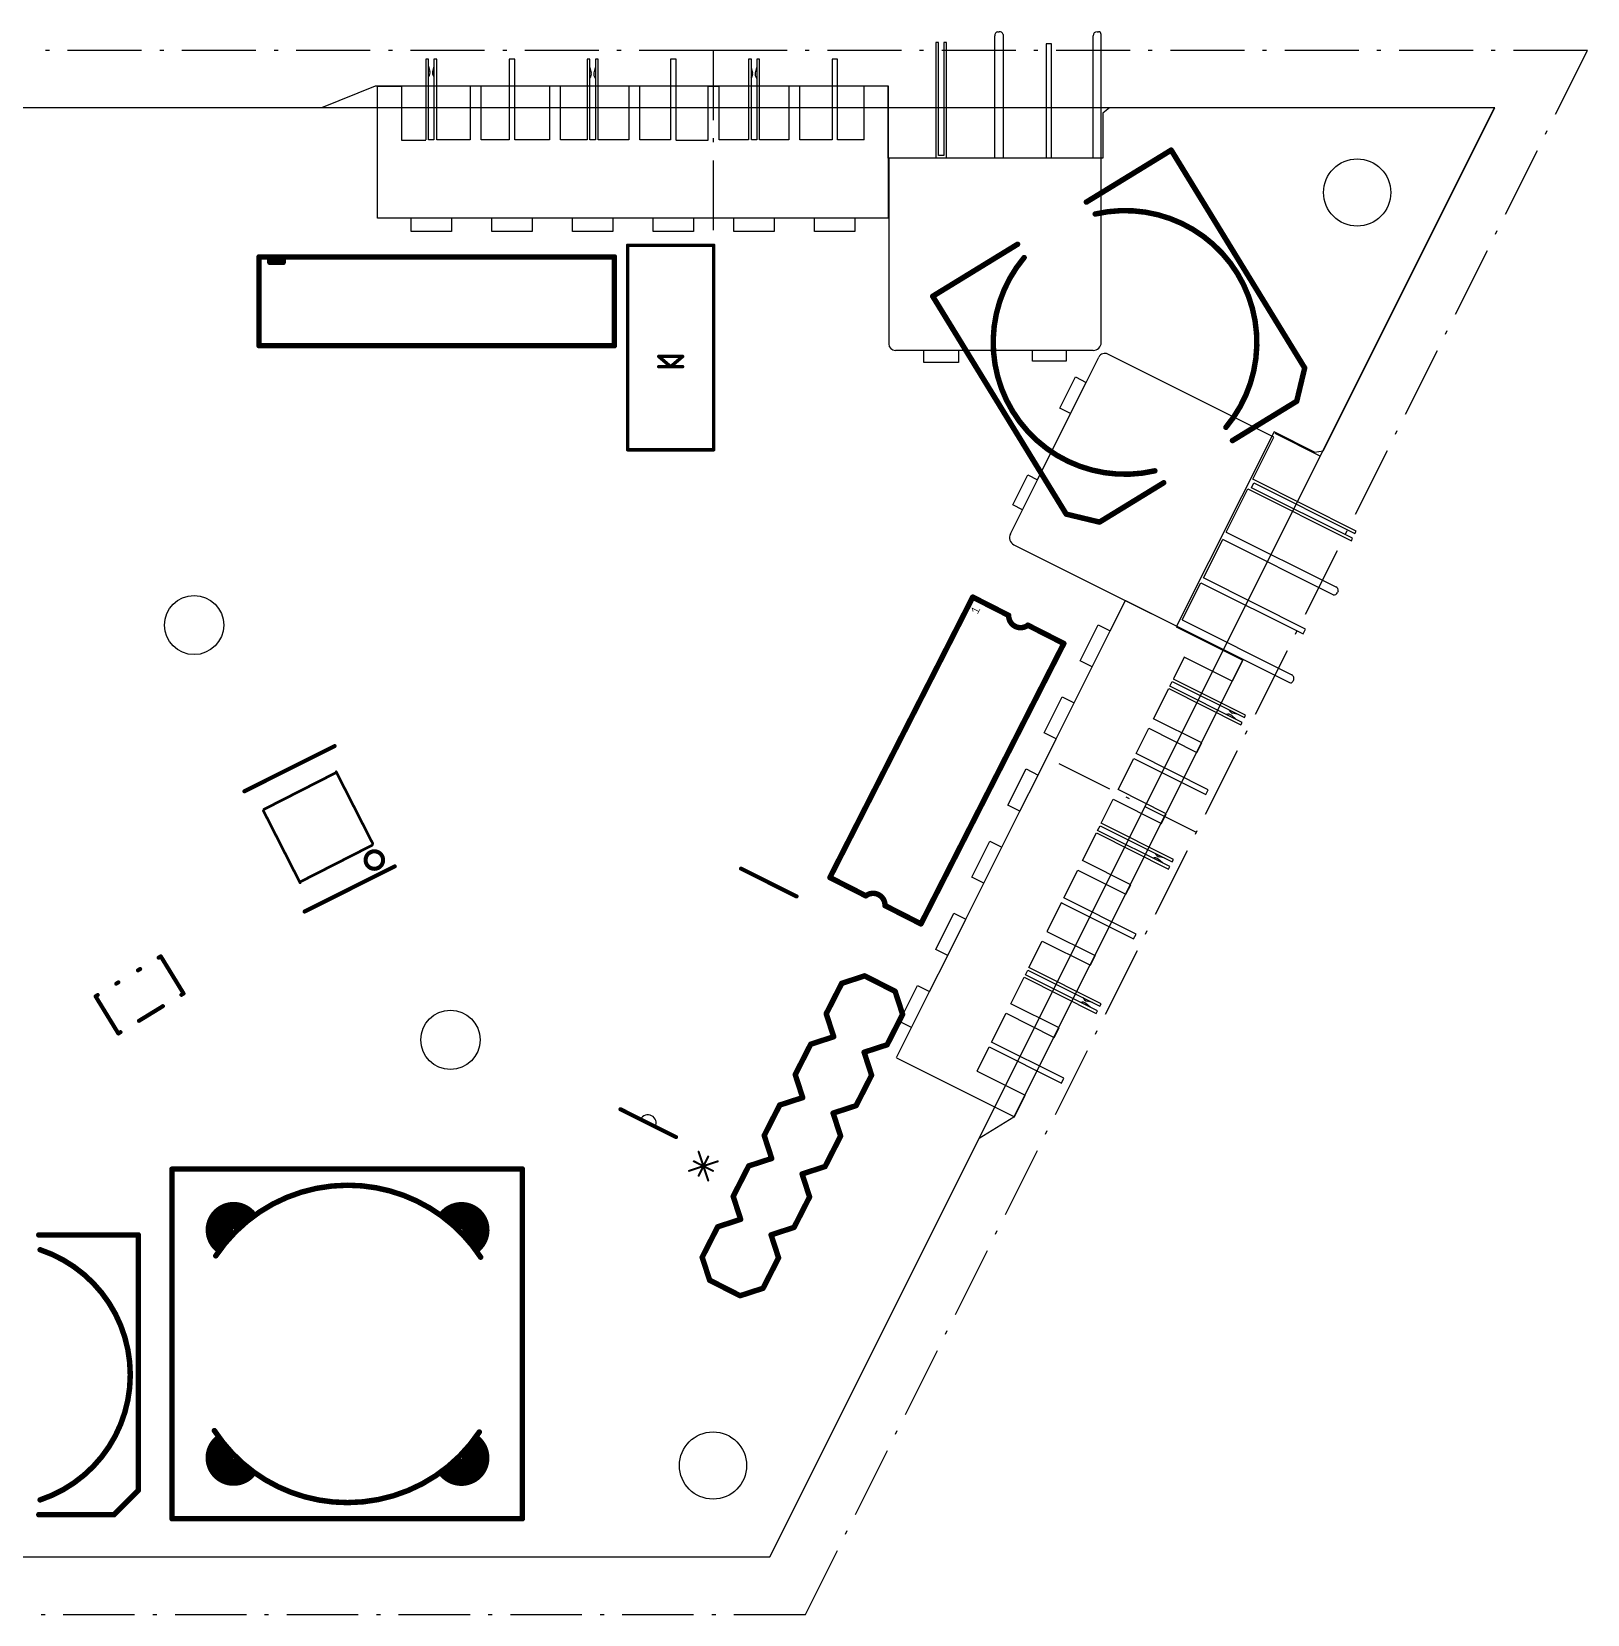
# Model space of a CAD drawing. Extents: x -3.4 to 90.6, y -2.1 to 56.7.
# Drawn here: x 32.8 to 90.6, y -2.1 to 56.7 of the extents above; entities that cross this region are included whole.
import ezdxf

# ---------------------------------------------------------------- set-up
doc = ezdxf.new("R2010")
doc.units = 0
for name, color, linetype in [('20', 7, 'CONTINUOUS'), ('21', 253, 'CONTINUOUS'), ('22', 253, 'CONTINUOUS'), ('46', 140, 'CONTINUOUS')]:
    doc.layers.add(name, color=color, linetype=linetype)

msp = doc.modelspace()

# ---------------------------------------------------------------- linework, layer by layer
at = {"layer": '20'}
for p, q in [((45.575, 54.7), (43.575, 53.9)), ((64.65, 54.7), (45.575, 54.7)), ((64.65, 52.025), (64.65, 54.7)), ((43.575, 53.9), (26.95, 53.9)), ((72.875, 53.9), (72.625, 53.7)), ((72.625, 53.7), (72.625, 52.025)), ((87.2, 53.9), (72.875, 53.9)), ((80.825, 41.15), (87.2, 53.9)), ((72.625, 52.025), (64.65, 52.025)), ((79, 41.85), (75.35, 34.6)), ((80.5, 41.1), (79, 41.85)), ((80.7125, 40.95), (79.0375, 41.7875)), ((80.5, 41.1), (80.825, 41.15)), ((75.35, 34.6), (77.8307, 33.3615)), ((69.325, 16.375), (77.8307, 33.3615)), ((69.325, 16.375), (68.025, 15.575)), ((60.25, 0.025), (68.025, 15.575)), ((0.025, 0.025), (60.25, 0.025))]:
    msp.add_line(p, q, dxfattribs=at)
for centre, radius in [((82.0865, 50.7516), 1.25), ((38.8396, 34.6683), 1.1), ((48.3707, 19.2469), 1.1), ((58.1346, 3.4188), 1.25)]:
    msp.add_circle(centre, radius, dxfattribs=at)
at = {"layer": '21'}
for points, const_width in [([(72.0153, 50.3937), (75.1701, 52.3269)], 0.2032), ([(75.1701, 52.3269), (80.1338, 44.2269)], 0.2032), ([(54.9592, 41.1836), (54.9592, 48.7886)], 0.127), ([(54.9592, 48.7886), (55.1652, 48.7886)], 0.127), ([(55.1652, 48.7886), (55.2227, 48.7886)], 0.127), ([(55.1652, 48.7886), (58.1592, 48.7886)], 0.127), ([(58.1592, 48.7886), (58.1592, 41.1836)], 0.127), ([(66.3026, 46.893), (69.4574, 48.8262)], 0.2032), ([(41.253, 45.0556), (41.253, 48.3556)], 0.2032), ([(54.468, 48.3556), (41.253, 48.3556)], 0.2032), ([(41.653, 48.1556), (41.653, 48.3056)], 0.2032), ([(41.653, 48.1556), (42.153, 48.1556)], 0.2032), ([(42.153, 48.1556), (42.153, 48.3056)], 0.2032), ([(54.468, 48.3556), (54.468, 45.0556)], 0.2032), ([(71.2663, 38.7929), (66.3026, 46.893)], 0.2032), ([(54.468, 45.0556), (41.253, 45.0556)], 0.2032), ([(57.0037, 44.6551), (56.1147, 44.6551)], 0.127), ([(56.1147, 44.6551), (56.5592, 44.2741)], 0.127), ([(57.0037, 44.2741), (56.1147, 44.2741)], 0.127), ([(56.5592, 44.2741), (57.0037, 44.6551)], 0.127), ([(80.1338, 44.2269), (79.8367, 42.9892)], 0.2032), ([(79.8367, 42.9892), (77.4493, 41.5262)], 0.2032), ([(57.7052, 41.1836), (54.9592, 41.1836)], 0.127), ([(57.9532, 41.1836), (57.7052, 41.1836)], 0.127), ([(58.1592, 41.1836), (57.7052, 41.1836)], 0.127), ([(74.8913, 39.9587), (72.504, 38.4958)], 0.2032), ([(72.504, 38.4958), (71.2663, 38.7929)], 0.2032), ([(67.7912, 35.7073), (62.4795, 25.2825)], 0.2032), ([(69.1277, 35.0263), (67.7912, 35.7073)], 0.2032), ([(67.8066, 35.1743), (67.7658, 35.2997)], 0.0254), ([(67.7658, 35.2997), (68.015, 35.1727)], 0.0254), ([(67.9727, 35.0897), (68.0573, 35.2558)], 0.0254), ([(71.177, 33.9821), (69.8405, 34.6631)], 0.2032), ([(65.8654, 23.5574), (71.177, 33.9821)], 0.2032), ([(40.7094, 28.4883), (44.0624, 30.1674)], 0.1524), ([(41.4399, 27.8173), (44.1129, 29.1793)], 0.1), ([(45.4827, 26.5399), (44.1207, 29.2129)], 0.1), ([(41.4173, 27.7601), (42.7793, 25.0871)], 0.1), ([(45.4601, 26.4827), (42.7871, 25.1207)], 0.1), ([(46.3012, 25.6966), (42.9481, 24.0175)], 0.1524), ([(61.2403, 24.5786), (59.1735, 25.6135)], 0.1524), ([(62.4795, 25.2825), (63.816, 24.6015)], 0.2032), ([(64.5288, 24.2384), (65.8654, 23.5574)], 0.2032), ([(37.5203, 22.3012), (37.6004, 22.3503)], 0.1524), ([(37.6004, 22.3503), (38.4469, 20.969)], 0.1524), ([(36.7529, 21.8309), (36.8331, 21.8801)], 0.1524), ([(35.9429, 21.3346), (36.0231, 21.3837)], 0.1524), ([(62.3436, 20.2162), (62.9202, 21.3478)], 0.2032), ([(62.9202, 21.3478), (63.7743, 21.6253)], 0.2032), ([(63.7743, 21.6253), (64.9059, 21.0487)], 0.2032), ([(35.1755, 20.8643), (35.2557, 20.9134)], 0.1524), ([(36.022, 19.483), (35.1755, 20.8643)], 0.1524), ([(38.4469, 20.969), (38.3667, 20.9199)], 0.1524), ([(64.9059, 21.0487), (65.1834, 20.1947)], 0.2032), ([(37.6795, 20.4988), (36.7894, 19.9533)], 0.1524), ([(62.6211, 19.3622), (62.3436, 20.2162)], 0.2032), ([(65.1834, 20.1947), (64.6068, 19.0631)], 0.2032), ([(36.1021, 19.5322), (36.022, 19.483)], 0.1524), ([(61.7671, 19.0846), (62.6211, 19.3622)], 0.2032), ([(61.1905, 17.9531), (61.7671, 19.0846)], 0.2032), ([(64.6068, 19.0631), (63.7527, 18.7856)], 0.2032), ([(63.7527, 18.7856), (64.0302, 17.9315)], 0.2032), ([(61.1905, 17.9531), (61.468, 17.099)], 0.2032), ([(64.0302, 17.9315), (63.4537, 16.7999)], 0.2032), ([(60.6139, 16.8215), (61.468, 17.099)], 0.2032), ([(54.6925, 16.6652), (55.442, 16.2899)], 0.1524), ([(60.0374, 15.6899), (60.6139, 16.8215)], 0.2032), ([(62.5996, 16.5224), (63.4537, 16.7999)], 0.2032), ([(62.5996, 16.5224), (62.8771, 15.6684)], 0.2032), ([(55.442, 16.2899), (55.9871, 16.0169)], 0.1524), ([(55.9871, 16.0169), (56.7593, 15.6303)], 0.1524), ([(60.3149, 14.8358), (60.0374, 15.6899)], 0.2032), ([(62.8771, 15.6684), (62.3005, 14.5368)], 0.2032), ([(58.3111, 14.7299), (57.2422, 14.3743)], 0.0762), ([(58.1327, 14.3738), (57.4205, 14.7304)], 0.0762), ([(57.955, 14.9082), (57.5983, 14.196)], 0.0762), ([(57.9544, 14.0176), (57.5988, 15.0865)], 0.0762), ([(59.4608, 14.5583), (60.3149, 14.8358)], 0.2032), ([(58.8842, 13.4268), (59.4608, 14.5583)], 0.2032), ([(62.3005, 14.5368), (61.4465, 14.2593)], 0.2032), ([(61.4465, 14.2593), (61.724, 13.4052)], 0.2032), ([(59.1617, 12.5727), (58.8842, 13.4268)], 0.2032), ([(61.724, 13.4052), (61.1474, 12.2736)], 0.2032), ([(57.7311, 11.1636), (58.3077, 12.2952)], 0.2032), ([(58.3077, 12.2952), (59.1617, 12.5727)], 0.2032), ([(61.1474, 12.2736), (60.2933, 11.9961)], 0.2032), ([(33.064, 11.9926), (36.764, 11.9926)], 0.2032), ([(36.764, 11.9926), (36.764, 2.4926)], 0.2032), ([(60.2933, 11.9961), (60.5708, 11.142)], 0.2032), ([(57.7311, 11.1636), (58.0086, 10.3095)], 0.2032), ([(60.5708, 11.142), (59.9943, 10.0105)], 0.2032), ([(58.0086, 10.3095), (59.1402, 9.733)], 0.2032), ([(59.1402, 9.733), (59.9943, 10.0105)], 0.2032), ([(36.764, 2.4926), (35.864, 1.5926)], 0.2032), ([(35.864, 1.5926), (33.064, 1.5926)], 0.2032)]:
    msp.add_lwpolyline(points, dxfattribs=dict(at, const_width=const_width))
for points, const_width in [([(75.2134, 52.3535, 1), (75.1267, 52.3004)], 0.1016), ([(75.1966, 52.2836, 1), (75.1435, 52.3703)], 0.1016), ([(71.9887, 50.437, 1), (72.0418, 50.3504)], 0.1016), ([(77.2045, 42.0213, 0.7208), (72.3453, 49.9509)], 0.2032), ([(72.3338, 50.0004, 1), (72.3568, 49.9014)], 0.1016), ([(54.9909, 48.7886, 1), (54.9274, 48.7886)], 0.0635), ([(54.9592, 48.8204, 1), (54.9592, 48.7569)], 0.0635), ([(55.1652, 48.8204, 1), (55.1652, 48.7569)], 0.0635), ([(55.1652, 48.8204, 1), (55.1652, 48.7569)], 0.0635), ([(55.1652, 48.7569, 1), (55.1652, 48.8204)], 0.0635), ([(55.2227, 48.7569, 1), (55.2227, 48.8204)], 0.0635), ([(58.1909, 48.7886, 1), (58.1274, 48.7886)], 0.0635), ([(58.1592, 48.7569, 1), (58.1592, 48.8204)], 0.0635), ([(69.4839, 48.7829, 1), (69.4308, 48.8695)], 0.1016), ([(41.3038, 48.3556, 1), (41.2022, 48.3556)], 0.1016), ([(41.253, 48.4064, 1), (41.253, 48.3048)], 0.1016), ([(41.7038, 48.3056, 1), (41.6022, 48.3056)], 0.1016), ([(41.653, 48.2064, 1), (41.653, 48.1048)], 0.1016), ([(42.2038, 48.3056, 1), (42.1022, 48.3056)], 0.1016), ([(42.153, 48.1048, 1), (42.153, 48.2064)], 0.1016), ([(54.5188, 48.3556, 1), (54.4172, 48.3556)], 0.1016), ([(54.468, 48.3048, 1), (54.468, 48.4064)], 0.1016), ([(69.7021, 48.3311, 0.7208), (74.5613, 40.4016)], 0.2032), ([(69.741, 48.2984, 1), (69.6632, 48.3638)], 0.1016), ([(41.6022, 48.1556, 1), (41.7038, 48.1556)], 0.1016), ([(42.1022, 48.1556, 1), (42.2038, 48.1556)], 0.1016), ([(66.3459, 46.9195, 1), (66.2593, 46.8664)], 0.1016), ([(66.2761, 46.9363, 1), (66.3291, 46.8496)], 0.1016), ([(41.253, 45.1064, 1), (41.253, 45.0048)], 0.1016), ([(41.2022, 45.0556, 1), (41.3038, 45.0556)], 0.1016), ([(54.4172, 45.0556, 1), (54.5188, 45.0556)], 0.1016), ([(54.468, 45.0048, 1), (54.468, 45.1064)], 0.1016), ([(56.1147, 44.6869, 1), (56.1147, 44.6234)], 0.0635), ([(56.1353, 44.6792, 1), (56.094, 44.631)], 0.0635), ([(56.1147, 44.3059, 1), (56.1147, 44.2424)], 0.0635), ([(56.5385, 44.2982, 1), (56.5798, 44.25)], 0.0635), ([(56.5385, 44.25, 1), (56.5798, 44.2982)], 0.0635), ([(57.0243, 44.631, 1), (56.983, 44.6792)], 0.0635), ([(57.0037, 44.6234, 1), (57.0037, 44.6869)], 0.0635), ([(57.0037, 44.2424, 1), (57.0037, 44.3059)], 0.0635), ([(80.1832, 44.215, 1), (80.0844, 44.2387)], 0.1016), ([(80.0905, 44.2003, 1), (80.1771, 44.2534)], 0.1016), ([(79.7873, 43.0011, 1), (79.8861, 42.9774)], 0.1016), ([(79.8632, 42.9459, 1), (79.8101, 43.0326)], 0.1016), ([(77.1656, 42.054, 1), (77.2434, 41.9886)], 0.1016), ([(54.9274, 41.1836, 1), (54.9909, 41.1836)], 0.0635), ([(54.9592, 41.2154, 1), (54.9592, 41.1518)], 0.0635), ([(57.7052, 41.2154, 1), (57.7052, 41.1518)], 0.0635), ([(57.7052, 41.2154, 1), (57.7052, 41.1518)], 0.0635), ([(57.7052, 41.1518, 1), (57.7052, 41.2154)], 0.0635), ([(57.9532, 41.1518, 1), (57.9532, 41.2154)], 0.0635), ([(58.1274, 41.1836, 1), (58.1909, 41.1836)], 0.0635), ([(58.1592, 41.1518, 1), (58.1592, 41.2154)], 0.0635), ([(77.4227, 41.5696, 1), (77.4758, 41.4829)], 0.1016), ([(74.5728, 40.3521, 1), (74.5499, 40.4511)], 0.1016), ([(74.9179, 39.9154, 1), (74.8648, 40.0021)], 0.1016), ([(71.2782, 38.8423, 1), (71.2545, 38.7435)], 0.1016), ([(71.223, 38.7663, 1), (71.3096, 38.8194)], 0.1016), ([(72.4774, 38.5391, 1), (72.5305, 38.4524)], 0.1016), ([(72.4921, 38.4464, 1), (72.5158, 38.5451)], 0.1016), ([(67.8143, 35.7526, 1), (67.7682, 35.662)], 0.1016), ([(67.8365, 35.6842, 1), (67.746, 35.7304)], 0.1016), ([(67.7719, 35.3016, 1), (67.7598, 35.2977)], 0.0127), ([(67.7687, 35.3053, 1), (67.763, 35.294)], 0.0127), ([(67.8005, 35.1723, 1), (67.8126, 35.1762)], 0.0127), ([(67.967, 35.0925, 1), (67.9783, 35.0868)], 0.0127), ([(68.0121, 35.167, 1), (68.0179, 35.1784)], 0.0127), ([(68.063, 35.2529, 1), (68.0517, 35.2586)], 0.0127), ([(69.1277, 35.0263, 0.6321), (69.8405, 34.6631)], 0.2032), ([(69.1785, 35.0249, 1), (69.077, 35.0277)], 0.1016), ([(69.1047, 34.9811, 1), (69.1508, 35.0716)], 0.1016), ([(69.8636, 34.7084, 1), (69.8175, 34.6179)], 0.1016), ([(69.8715, 34.6229, 1), (69.8095, 34.7034)], 0.1016), ([(71.2223, 33.9591, 1), (71.1318, 34.0052)], 0.1016), ([(71.154, 33.9369, 1), (71.2001, 34.0274)], 0.1016), ([(44.0795, 30.1333, 1), (44.0454, 30.2014)], 0.0762), ([(44.143, 29.2243, 1), (44.0984, 29.2016)], 0.05), ([(44.1243, 29.157, 1), (44.1016, 29.2016)], 0.05), ([(40.6923, 28.5223, 1), (40.7264, 28.4542)], 0.0762), ([(41.4396, 27.7715, 1), (41.395, 27.7488)], 0.05), ([(41.4285, 27.8396, 1), (41.4512, 27.795)], 0.05), ([(45.4715, 26.4604, 1), (45.4488, 26.505)], 0.05), ([(45.4604, 26.5285, 1), (45.505, 26.5512)], 0.05), ([(45.5408, 25.6059, 1), (45.5408, 26.2559, 1), (45.5408, 25.6059)], 0.1524), ([(46.3183, 25.6625, 1), (46.2842, 25.7306)], 0.0762), ([(59.1906, 25.6476, 1), (59.1565, 25.5795)], 0.0762), ([(62.5026, 25.3278, 1), (62.4565, 25.2373)], 0.1016), ([(62.4343, 25.3056, 1), (62.5248, 25.2595)], 0.1016), ([(42.757, 25.0757, 1), (42.8016, 25.0984)], 0.05), ([(42.7757, 25.143, 1), (42.7984, 25.0984)], 0.05), ([(64.5288, 24.2384, 0.6321), (63.816, 24.6015)], 0.2032), ([(61.2232, 24.5445, 1), (61.2573, 24.6127)], 0.0762), ([(63.7851, 24.6418, 1), (63.847, 24.5613)], 0.1016), ([(63.793, 24.5563, 1), (63.8391, 24.6468)], 0.1016), ([(64.5519, 24.2836, 1), (64.5058, 24.1931)], 0.1016), ([(64.4781, 24.2398, 1), (64.5796, 24.2369)], 0.1016), ([(42.9311, 24.0516, 1), (42.9652, 23.9834)], 0.0762), ([(65.8201, 23.5804, 1), (65.9106, 23.5343)], 0.1016), ([(65.8423, 23.5121, 1), (65.8884, 23.6026)], 0.1016), ([(37.5004, 22.3337, 1), (37.5402, 22.2687)], 0.0762), ([(37.6329, 22.3702, 1), (37.568, 22.3304)], 0.0762), ([(37.6203, 22.3178, 1), (37.5805, 22.3828)], 0.0762), ([(36.733, 21.8634, 1), (36.7728, 21.7984)], 0.0762), ([(36.853, 21.8476, 1), (36.8132, 21.9125)], 0.0762), ([(35.923, 21.367, 1), (35.9628, 21.3021)], 0.0762), ([(36.043, 21.3512, 1), (36.0031, 21.4162)], 0.0762), ([(62.9045, 21.3961, 1), (62.9359, 21.2995)], 0.1016), ([(62.9655, 21.3247, 1), (62.8749, 21.3709)], 0.1016), ([(63.7973, 21.6706, 1), (63.7512, 21.58)], 0.1016), ([(63.79, 21.577, 1), (63.7586, 21.6736)], 0.1016), ([(35.208, 20.8842, 1), (35.143, 20.8444)], 0.0762), ([(35.1556, 20.8968, 1), (35.1954, 20.8318)], 0.0762), ([(35.2756, 20.8809, 1), (35.2358, 20.9459)], 0.0762), ([(38.3468, 20.9524, 1), (38.3866, 20.8874)], 0.0762), ([(38.4144, 20.9491, 1), (38.4794, 20.9889)], 0.0762), ([(38.4668, 20.9365, 1), (38.427, 21.0015)], 0.0762), ([(64.9542, 21.0644, 1), (64.8575, 21.033)], 0.1016), ([(64.8828, 21.0035, 1), (64.9289, 21.094)], 0.1016), ([(36.7694, 19.9858, 1), (36.8093, 19.9208)], 0.0762), ([(37.6994, 20.4663, 1), (37.6596, 20.5313)], 0.0762), ([(62.392, 20.2319, 1), (62.2953, 20.2005)], 0.1016), ([(62.2984, 20.2393, 1), (62.3889, 20.1932)], 0.1016), ([(65.1351, 20.179, 1), (65.2317, 20.2104)], 0.1016), ([(65.2286, 20.1716, 1), (65.1381, 20.2177)], 0.1016), ([(36.0021, 19.5155, 1), (36.0419, 19.4505)], 0.0762), ([(35.9895, 19.4631, 1), (36.0545, 19.5029)], 0.0762), ([(36.122, 19.4997, 1), (36.0822, 19.5646)], 0.0762), ([(62.5728, 19.3465, 1), (62.6695, 19.3779)], 0.1016), ([(62.6368, 19.3138, 1), (62.6054, 19.4105)], 0.1016), ([(61.7514, 19.133, 1), (61.7828, 19.0363)], 0.1016), ([(61.8123, 19.0616, 1), (61.7218, 19.1077)], 0.1016), ([(63.801, 18.8013, 1), (63.7044, 18.7699)], 0.1016), ([(63.737, 18.8339, 1), (63.7684, 18.7373)], 0.1016), ([(64.5615, 19.0862, 1), (64.6521, 19.04)], 0.1016), ([(64.6225, 19.0148, 1), (64.5911, 19.1114)], 0.1016), ([(61.2388, 17.9688, 1), (61.1422, 17.9374)], 0.1016), ([(61.1452, 17.9761, 1), (61.2358, 17.93)], 0.1016), ([(63.9819, 17.9158, 1), (64.0785, 17.9472)], 0.1016), ([(64.0755, 17.9084, 1), (63.985, 17.9546)], 0.1016), ([(61.4197, 17.0833, 1), (61.5163, 17.1147)], 0.1016), ([(61.4837, 17.0507, 1), (61.4523, 17.1473)], 0.1016), ([(54.7096, 16.6993, 1), (54.6755, 16.6311)], 0.0762), ([(60.5982, 16.8698, 1), (60.6296, 16.7732)], 0.1016), ([(60.6592, 16.7984, 1), (60.5687, 16.8446)], 0.1016), ([(62.6479, 16.5381, 1), (62.5513, 16.5067)], 0.1016), ([(62.5839, 16.5707, 1), (62.6153, 16.4741)], 0.1016), ([(63.4084, 16.823, 1), (63.4989, 16.7769)], 0.1016), ([(63.4694, 16.7516, 1), (63.438, 16.8482)], 0.1016), ([(55.4591, 16.324, 1), (55.4249, 16.2558)], 0.0762), ([(55.4249, 16.2558, 1), (55.4591, 16.324)], 0.0762), ([(56.0041, 16.051, 1), (55.97, 15.9829)], 0.0762), ([(55.97, 15.9829, 1), (56.0041, 16.051)], 0.0762), ([(56.7422, 15.5962, 1), (56.7763, 15.6643)], 0.0762), ([(59.9921, 15.713, 1), (60.0826, 15.6668)], 0.1016), ([(60.0857, 15.7056, 1), (59.9891, 15.6742)], 0.1016), ([(62.8288, 15.6527, 1), (62.9254, 15.6841)], 0.1016), ([(62.9224, 15.6453, 1), (62.8318, 15.6914)], 0.1016), ([(57.429, 14.7475, 1), (57.412, 14.7134)], 0.0381), ([(57.6169, 15.0926, 1), (57.5808, 15.0805)], 0.0381), ([(57.972, 14.8997, 1), (57.9379, 14.9167)], 0.0381), ([(58.3171, 14.7118, 1), (58.3051, 14.748)], 0.0381), ([(60.2666, 14.8201, 1), (60.3632, 14.8515)], 0.1016), ([(60.3306, 14.7875, 1), (60.2992, 14.8842)], 0.1016), ([(57.2362, 14.3924, 1), (57.2482, 14.3562)], 0.0381), ([(57.5813, 14.2045, 1), (57.6153, 14.1874)], 0.0381), ([(58.1242, 14.3567, 1), (58.1413, 14.3908)], 0.0381), ([(59.4451, 14.6066, 1), (59.4765, 14.51)], 0.1016), ([(59.5061, 14.5353, 1), (59.4155, 14.5814)], 0.1016), ([(61.4948, 14.275, 1), (61.3981, 14.2436)], 0.1016), ([(61.4308, 14.3076, 1), (61.4622, 14.211)], 0.1016), ([(62.2553, 14.5598, 1), (62.3458, 14.5137)], 0.1016), ([(62.3162, 14.4885, 1), (62.2848, 14.5851)], 0.1016), ([(57.9363, 14.0116, 1), (57.9725, 14.0237)], 0.0381), ([(58.9325, 13.4425, 1), (58.8359, 13.4111)], 0.1016), ([(58.839, 13.4498, 1), (58.9295, 13.4037)], 0.1016), ([(61.6756, 13.3895, 1), (61.7723, 13.4209)], 0.1016), ([(61.7692, 13.3821, 1), (61.6787, 13.4283)], 0.1016), ([(58.292, 12.3435, 1), (58.3234, 12.2469)], 0.1016), ([(58.3529, 12.2721, 1), (58.2624, 12.3182)], 0.1016), ([(59.1134, 12.557, 1), (59.2101, 12.5884)], 0.1016), ([(59.1774, 12.5244, 1), (59.146, 12.621)], 0.1016), ([(61.1631, 12.2253, 1), (61.1317, 12.3219)], 0.1016), ([(33.064, 12.0434, 1), (33.064, 11.9418)], 0.1016), ([(36.8148, 11.9926, 1), (36.7132, 11.9926)], 0.1016), ([(36.764, 11.9418, 1), (36.764, 12.0434)], 0.1016), ([(60.3416, 12.0118, 1), (60.245, 11.9804)], 0.1016), ([(60.2776, 12.0444, 1), (60.309, 11.9478)], 0.1016), ([(61.1021, 12.2967, 1), (61.1927, 12.2506)], 0.1016), ([(33.114, 2.1425, 0.7208), (33.114, 11.4426)], 0.2032), ([(33.1301, 11.4907, 1), (33.098, 11.3944)], 0.1016), ([(57.7794, 11.1793, 1), (57.6828, 11.1479)], 0.1016), ([(57.6858, 11.1867, 1), (57.7764, 11.1405)], 0.1016), ([(60.5225, 11.1263, 1), (60.6191, 11.1577)], 0.1016), ([(60.6161, 11.119, 1), (60.5256, 11.1651)], 0.1016), ([(58.0317, 10.3548, 1), (57.9855, 10.2643)], 0.1016), ([(57.9603, 10.2938, 1), (58.0569, 10.3252)], 0.1016), ([(59.949, 10.0335, 1), (60.0395, 9.9874)], 0.1016), ([(60.01, 9.9621, 1), (59.9786, 10.0588)], 0.1016), ([(59.1245, 9.7813, 1), (59.1559, 9.6846)], 0.1016), ([(59.1171, 9.6877, 1), (59.1632, 9.7782)], 0.1016), ([(36.7132, 2.4926, 1), (36.8148, 2.4926)], 0.1016), ([(36.8, 2.4566, 1), (36.7281, 2.5285)], 0.1016), ([(33.098, 2.1907, 1), (33.1301, 2.0944)], 0.1016), ([(33.064, 1.6434, 1), (33.064, 1.5418)], 0.1016), ([(35.8281, 1.6285, 1), (35.9, 1.5566)], 0.1016), ([(35.864, 1.5418, 1), (35.864, 1.6434)], 0.1016)]:
    msp.add_lwpolyline(points, format="xyb", dxfattribs=dict(at, const_width=const_width))
msp.add_arc((55.7145, 16.1534), 0.3048, 333.4001, 153.4001, dxfattribs=at)
at = {"layer": '22'}
for p, q in [((68.6175, 52.0282), (68.6175, 56.5782)), ((68.7175, 56.7282), (68.7675, 56.7282)), ((68.9175, 56.6282), (68.9175, 52.0282)), ((72.2675, 52.0282), (72.2675, 56.5782)), ((72.4175, 56.7282), (72.4675, 56.7282)), ((72.5675, 45.1782), (72.5675, 56.6282)), ((66.5175, 56.3282), (66.4175, 56.3282)), ((66.4175, 56.3282), (66.4175, 52.0282)), ((66.5175, 52.1282), (66.5175, 56.3282)), ((66.8175, 56.3282), (66.7175, 56.3282)), ((66.7175, 56.3282), (66.7175, 52.1282)), ((66.8175, 52.0282), (66.8175, 56.3282)), ((70.7175, 56.2782), (70.5175, 56.2782)), ((70.5175, 56.2782), (70.5175, 52.0282)), ((70.7175, 52.0282), (70.7175, 56.2782)), ((47.5589, 55.7075), (47.4589, 55.7075)), ((47.4589, 55.7075), (47.4589, 52.7075)), ((47.5552, 55.4513), (47.6052, 55.2513)), ((47.5589, 52.7075), (47.5589, 55.7075)), ((47.7552, 55.4513), (47.7052, 55.2513)), ((47.8589, 55.7075), (47.7589, 55.7075)), ((47.7589, 55.7075), (47.7589, 52.7075)), ((47.8589, 52.7075), (47.8589, 55.7075)), ((50.7589, 55.7075), (50.5589, 55.7075)), ((50.5589, 55.7075), (50.5589, 52.7075)), ((50.7589, 52.7075), (50.7589, 55.7075)), ((53.5589, 55.7075), (53.4589, 55.7075)), ((53.4589, 55.7075), (53.4589, 52.7075)), ((53.5552, 55.4013), (53.6052, 55.2013)), ((53.5589, 52.7075), (53.5589, 55.7075)), ((53.7552, 55.4013), (53.7052, 55.2013)), ((53.8589, 55.7075), (53.7589, 55.7075)), ((53.7589, 55.7075), (53.7589, 52.7075)), ((53.8589, 52.7075), (53.8589, 55.7075)), ((56.7589, 55.7075), (56.5589, 55.7075)), ((56.5589, 55.7075), (56.5589, 52.7075)), ((56.7589, 52.7075), (56.7589, 55.7075)), ((59.5589, 55.7075), (59.4589, 55.7075)), ((59.4589, 55.7075), (59.4589, 52.7075)), ((59.5552, 55.4013), (59.6052, 55.2013)), ((59.5589, 52.7075), (59.5589, 55.7075)), ((59.7552, 55.4013), (59.7052, 55.2013)), ((59.8589, 55.7075), (59.7589, 55.7075)), ((59.7589, 55.7075), (59.7589, 52.7075)), ((59.8589, 52.7075), (59.8589, 55.7075)), ((62.7589, 55.7075), (62.5589, 55.7075)), ((62.5589, 55.7075), (62.5589, 52.7075)), ((62.7589, 52.7075), (62.7589, 55.7075)), ((45.6552, 49.8013), (45.6552, 54.7013)), ((45.6552, 54.7013), (46.5552, 54.7013)), ((46.5552, 54.7013), (46.5552, 52.7013)), ((49.5089, 54.7075), (49.1089, 54.7075)), ((49.1089, 54.7075), (49.1089, 52.7075)), ((49.5089, 52.7075), (49.5089, 54.7075)), ((52.4589, 54.7075), (52.0589, 54.7075)), ((52.0589, 54.7075), (52.0589, 52.7075)), ((52.4589, 52.7075), (52.4589, 54.7075)), ((55.4089, 54.7075), (55.0089, 54.7075)), ((55.0089, 54.7075), (55.0089, 52.7075)), ((55.4089, 52.7075), (55.4089, 54.7075)), ((57.9552, 52.7013), (57.9552, 54.7013)), ((57.9552, 54.7013), (58.3552, 54.7013)), ((58.3589, 52.7075), (58.3589, 54.7075)), ((61.3589, 54.7075), (60.9589, 54.7075)), ((60.9589, 54.7075), (60.9589, 52.7075)), ((61.3589, 52.7075), (61.3589, 54.7075)), ((64.6589, 54.7075), (63.7589, 54.7075)), ((63.7589, 52.7075), (63.7589, 54.7075)), ((64.6589, 49.8075), (64.6589, 54.7075)), ((46.5552, 52.7013), (47.4552, 52.7013)), ((47.7589, 52.7075), (47.5589, 52.7075)), ((49.1089, 52.7075), (47.8589, 52.7075)), ((50.5589, 52.7075), (49.5089, 52.7075)), ((52.0589, 52.7075), (50.7589, 52.7075)), ((53.4589, 52.7075), (52.4589, 52.7075)), ((53.7589, 52.7075), (53.5589, 52.7075)), ((55.0089, 52.7075), (53.8589, 52.7075)), ((56.5589, 52.7075), (55.4089, 52.7075)), ((56.7552, 52.7013), (57.9552, 52.7013)), ((59.4589, 52.7075), (58.3589, 52.7075)), ((59.7589, 52.7075), (59.5589, 52.7075)), ((60.9589, 52.7075), (59.8589, 52.7075)), ((62.5589, 52.7075), (61.3589, 52.7075)), ((63.7589, 52.7075), (62.7589, 52.7075)), ((64.6675, 52.0282), (64.6675, 45.1282)), ((66.4175, 52.0282), (64.6675, 52.0282)), ((66.7175, 52.1282), (66.5175, 52.1282)), ((68.6175, 52.0282), (66.8175, 52.0282)), ((70.5175, 52.0282), (68.9175, 52.0282)), ((72.2675, 52.0282), (70.7175, 52.0282)), ((46.9052, 49.8013), (45.6552, 49.8013)), ((48.4052, 49.8013), (46.9052, 49.8013)), ((46.9052, 49.3013), (46.9052, 49.8013)), ((49.9052, 49.8013), (48.4052, 49.8013)), ((48.4052, 49.8013), (48.4052, 49.3013)), ((51.4052, 49.8013), (49.9052, 49.8013)), ((49.9052, 49.3013), (49.9052, 49.8013)), ((52.9052, 49.8013), (51.4052, 49.8013)), ((51.4052, 49.8013), (51.4052, 49.3013)), ((54.4052, 49.8013), (52.9052, 49.8013)), ((52.9052, 49.3013), (52.9052, 49.8013)), ((55.9052, 49.8013), (54.4052, 49.8013)), ((54.4052, 49.8013), (54.4052, 49.3013)), ((57.4052, 49.8013), (55.9052, 49.8013)), ((55.9052, 49.3013), (55.9052, 49.8013)), ((58.9052, 49.8013), (57.4052, 49.8013)), ((57.4052, 49.8013), (57.4052, 49.3013)), ((60.4052, 49.8013), (58.9052, 49.8013)), ((58.9052, 49.3013), (58.9052, 49.8013)), ((61.9052, 49.8013), (60.4052, 49.8013)), ((60.4052, 49.8013), (60.4052, 49.3013)), ((63.4052, 49.8013), (61.9052, 49.8013)), ((61.9052, 49.3013), (61.9052, 49.8013)), ((64.6552, 49.8013), (63.4052, 49.8013)), ((63.4052, 49.8013), (63.4052, 49.3013)), ((48.4052, 49.3013), (46.9052, 49.3013)), ((51.4052, 49.3013), (49.9052, 49.3013)), ((54.4052, 49.3013), (52.9052, 49.3013)), ((57.4052, 49.3013), (55.9052, 49.3013)), ((60.4052, 49.3013), (58.9052, 49.3013)), ((63.4052, 49.3013), (61.9052, 49.3013)), ((65.9675, 44.8782), (64.9175, 44.8782)), ((67.2675, 44.8782), (65.9675, 44.8782)), ((65.9675, 44.4282), (65.9675, 44.8782)), ((70.0175, 44.8782), (67.2675, 44.8782)), ((67.2675, 44.8782), (67.2675, 44.4282)), ((71.2675, 44.8782), (70.0175, 44.8782)), ((70.0175, 44.4782), (70.0175, 44.8782)), ((72.2675, 44.8782), (71.2675, 44.8782)), ((71.2675, 44.8782), (71.2675, 44.4782)), ((78.9873, 41.6532), (72.8176, 44.7427)), ((67.2675, 44.4282), (65.9675, 44.4282)), ((71.2675, 44.4782), (70.0175, 44.4782)), ((72.012, 43.6923), (72.4821, 44.6311)), ((71.0275, 42.7314), (71.6096, 43.8938)), ((71.4299, 42.5299), (72.012, 43.6923)), ((71.6096, 43.8938), (72.012, 43.6923)), ((70.1985, 40.0709), (71.4299, 42.5299)), ((71.4299, 42.5299), (71.0275, 42.7314)), ((78.2037, 40.0884), (78.9873, 41.6532)), ((69.2812, 39.1324), (69.8409, 40.25)), ((69.6388, 38.9533), (70.1985, 40.0709)), ((69.8409, 40.25), (70.1985, 40.0709)), ((82.0485, 38.1631), (78.2037, 40.0884)), ((77.2186, 38.1213), (78.0246, 39.7308)), ((78.0246, 39.7308), (81.8694, 37.8054)), ((78.1588, 39.7754), (78.2483, 39.9542)), ((81.9142, 37.8948), (78.1588, 39.7754)), ((78.2483, 39.9542), (82.0038, 38.0736)), ((69.1911, 38.0591), (69.6388, 38.9533)), ((69.6388, 38.9533), (69.2812, 39.1324)), ((76.3679, 36.4224), (77.0843, 37.853)), ((81.1974, 35.7933), (77.0843, 37.853)), ((77.2186, 38.1213), (81.287, 36.084)), ((81.8694, 37.8054), (81.9142, 37.8948)), ((82.0038, 38.0736), (82.0485, 38.1631)), ((69.325, 37.6565), (79.5631, 32.5297)), ((75.5843, 34.8576), (76.2783, 36.2436)), ((76.2783, 36.2436), (80.0785, 34.3406)), ((80.168, 34.5194), (76.3679, 36.4224)), ((81.3764, 35.9274), (81.354, 35.8827)), ((72.9052, 34.4581), (73.4649, 35.5757)), ((73.4649, 35.5757), (77.8462, 33.3817)), ((75.5843, 34.8576), (79.6527, 32.8203)), ((71.7865, 33.3407), (72.4581, 34.6819)), ((72.2335, 33.1168), (72.9052, 34.4581)), ((72.4581, 34.6819), (72.9052, 34.4581)), ((80.0785, 34.3406), (80.168, 34.5194)), ((71.5619, 31.7756), (72.2335, 33.1168)), ((72.2335, 33.1168), (71.7865, 33.3407)), ((75.6549, 33.4725), (75.252, 32.6678)), ((77.4433, 32.577), (75.6549, 33.4725)), ((77.8462, 33.3817), (77.4433, 32.577)), ((75.1214, 32.3935), (75.211, 32.5723)), ((77.8039, 31.0502), (75.1214, 32.3935)), ((75.211, 32.5723), (77.8934, 31.229)), ((77.9382, 31.3184), (75.2558, 32.6617)), ((79.7197, 32.619), (79.6973, 32.5743)), ((70.4432, 30.6582), (71.1148, 31.9995)), ((71.1148, 31.9995), (71.5619, 31.7756)), ((74.517, 31.1864), (75.0767, 32.3041)), ((75.0767, 32.3041), (77.7591, 30.9608)), ((70.8903, 30.4344), (71.5619, 31.7756)), ((77.5766, 31.1682), (77.4201, 31.3024)), ((77.6661, 31.347), (77.4649, 31.3919)), ((77.8934, 31.229), (77.9382, 31.3184)), ((70.8903, 30.4344), (70.4432, 30.6582)), ((73.8677, 29.8898), (74.3379, 30.8287)), ((74.3379, 30.8287), (76.1262, 29.9332)), ((76.3053, 30.2909), (74.517, 31.1864)), ((77.7591, 30.9608), (77.8039, 31.0502)), ((70.2186, 29.0931), (70.8903, 30.4344)), ((76.1262, 29.9332), (76.3053, 30.2909)), ((73.1961, 28.5486), (73.7782, 29.711)), ((73.7782, 29.711), (76.4606, 28.3677)), ((76.5502, 28.5466), (73.8677, 29.8898)), ((69.0999, 27.9758), (69.7715, 29.317)), ((69.547, 27.7519), (70.2186, 29.0931)), ((69.7715, 29.317), (70.2186, 29.0931)), ((74.9844, 27.6531), (73.1961, 28.5486)), ((76.4606, 28.3677), (76.5502, 28.5466)), ((68.8753, 26.4107), (69.547, 27.7519)), ((69.547, 27.7519), (69.0999, 27.9758)), ((72.5692, 27.2968), (73.017, 28.191)), ((73.017, 28.191), (74.8053, 27.2954)), ((72.4349, 27.0286), (72.5244, 27.2074)), ((72.5244, 27.2074), (75.2069, 25.8641)), ((75.2517, 25.9535), (72.5692, 27.2968)), ((74.8053, 27.2954), (74.9844, 27.6531)), ((67.7566, 25.2933), (68.4283, 26.6345)), ((68.4283, 26.6345), (68.8753, 26.4107)), ((71.8752, 25.9109), (72.3901, 26.9391)), ((72.3901, 26.9391), (75.0726, 25.5959)), ((75.1173, 25.6853), (72.4349, 27.0286)), ((68.2037, 25.0694), (68.8753, 26.4107)), ((73.6635, 25.0153), (71.8752, 25.9109)), ((74.8453, 25.8256), (74.6889, 25.9599)), ((74.9348, 26.0045), (74.7336, 26.0493)), ((75.2069, 25.8641), (75.2517, 25.9535)), ((71.1812, 24.5249), (71.6961, 25.5532)), ((71.6961, 25.5532), (73.4844, 24.6577)), ((75.0726, 25.5959), (75.1173, 25.6853)), ((67.5321, 23.7282), (68.2037, 25.0694)), ((68.2037, 25.0694), (67.7566, 25.2933)), ((73.4844, 24.6577), (73.6635, 25.0153)), ((71.0878, 24.3521), (70.5505, 23.2791)), ((71.0916, 24.3461), (73.7741, 23.0028)), ((73.8636, 23.1816), (71.1812, 24.5249)), ((66.4134, 22.6109), (67.085, 23.9521)), ((66.8604, 22.387), (67.5321, 23.7282)), ((67.085, 23.9521), (67.5321, 23.7282)), ((70.5505, 23.2791), (72.3388, 22.3836)), ((73.7741, 23.0028), (73.8636, 23.1816)), ((66.1888, 21.0457), (66.8604, 22.387)), ((66.8604, 22.387), (66.4134, 22.6109)), ((69.8826, 21.9319), (70.3752, 22.9154)), ((70.3752, 22.9154), (72.1635, 22.0199)), ((72.3388, 22.3836), (72.1597, 22.026)), ((69.7483, 21.6636), (69.8379, 21.8425)), ((69.8379, 21.8425), (72.5203, 20.4992)), ((72.5651, 20.5886), (69.8826, 21.9319)), ((65.0701, 19.9284), (65.7417, 21.2696)), ((65.7417, 21.2696), (66.1888, 21.0457)), ((69.211, 20.5906), (69.7035, 21.5742)), ((69.7035, 21.5742), (72.386, 20.2309)), ((72.4308, 20.3203), (69.7483, 21.6636)), ((65.5172, 19.7045), (66.1888, 21.0457)), ((72.2483, 20.6395), (72.0471, 20.6844)), ((68.4946, 19.16), (69.0319, 20.233)), ((69.0319, 20.233), (70.8202, 19.3375)), ((70.9993, 19.6951), (69.211, 20.5906)), ((72.1587, 20.4607), (72.0023, 20.595)), ((72.386, 20.2309), (72.4308, 20.3203)), ((72.5203, 20.4992), (72.5651, 20.5886)), ((64.9575, 18.5868), (65.5172, 19.7045)), ((65.5172, 19.7045), (65.0701, 19.9284)), ((70.8202, 19.3375), (70.9993, 19.6951)), ((67.9573, 18.087), (68.405, 18.9812)), ((68.405, 18.9812), (71.0875, 17.6379)), ((71.1771, 17.8167), (68.4946, 19.16)), ((64.9613, 18.5808), (69.3426, 16.3867)), ((67.9573, 18.087), (69.7456, 17.1915)), ((71.0875, 17.6379), (71.1771, 17.8167)), ((69.3426, 16.3867), (69.7456, 17.1915))]:
    msp.add_line(p, q, dxfattribs=at)
at = {"layer": '22', "const_width": 0.2032}
for points in [[(51.0439, 14.4412), (38.0189, 14.4412)], [(38.0189, 14.4412), (38.0189, 1.4412)], [(51.0439, 1.4412), (51.0439, 14.4412)], [(38.0189, 1.4412), (51.0439, 1.4412)]]:
    msp.add_lwpolyline(points, dxfattribs=at)
at = {"layer": '22'}
for points, const_width in [([(38.0189, 14.492, 1), (38.0189, 14.3904)], 0.1016), ([(38.0697, 14.4412, 1), (37.9681, 14.4412)], 0.1016), ([(51.0947, 14.4412, 1), (50.9931, 14.4412)], 0.1016), ([(51.0439, 14.3904, 1), (51.0439, 14.492)], 0.1016), ([(44.5439, 13.8412, 0.2503), (39.6439, 11.2162)], 0.2032), ([(49.4939, 11.1662, 0.2538), (44.5439, 13.8412)], 0.2032), ([(44.5438, 13.892, 1), (44.544, 13.7904)], 0.1016), ([(44.544, 13.7904, 1), (44.5439, 13.892)], 0.1016), ([(40.7609, 12.4666, 1.2138), (40.0008, 11.7418)], 1.016), ([(49.0693, 11.7242, 1.2138), (48.3445, 12.4843)], 1.016), ([(39.6017, 11.2444, 1), (39.6862, 11.188)], 0.1016), ([(49.4514, 11.1385, 1), (49.5365, 11.194)], 0.1016), ([(39.5939, 4.7162, 0.2538), (44.5439, 2.0412)], 0.2032), ([(39.6365, 4.744, 1), (39.5514, 4.6885)], 0.1016), ([(44.5439, 2.0412, 0.2503), (49.4439, 4.6662)], 0.2032), ([(49.4862, 4.638, 1), (49.4017, 4.6944)], 0.1016), ([(40.0185, 4.1582, 1.2138), (40.7433, 3.3981)], 1.016), ([(48.3269, 3.4158, 1.2138), (49.087, 4.1406)], 1.016), ([(44.5439, 2.092, 1), (44.544, 1.9904)], 0.1016), ([(44.544, 1.9904, 1), (44.5438, 2.092)], 0.1016), ([(38.0189, 1.492, 1), (38.0189, 1.3904)], 0.1016), ([(37.9681, 1.4412, 1), (38.0697, 1.4412)], 0.1016), ([(50.9931, 1.4412, 1), (51.0947, 1.4412)], 0.1016), ([(51.0439, 1.3904, 1), (51.0439, 1.492)], 0.1016)]:
    msp.add_lwpolyline(points, format="xyb", dxfattribs=dict(at, const_width=const_width))
for centre, radius, start, end in [((68.7425, 56.6032), 0.1275, 101.3099, 191.3099), ((68.7925, 56.6032), 0.1275, 11.3099, 101.3099), ((72.4175, 56.5782), 0.15, 90, 180), ((72.4675, 56.6282), 0.1, 0, 90), ((47.3927, 55.1982), 0.219, 317.8913, 14.0362), ((47.9177, 55.1982), 0.219, 165.9638, 222.1087), ((53.3927, 55.1482), 0.219, 317.8913, 14.0362), ((53.9177, 55.1482), 0.219, 165.9638, 222.1087), ((59.3927, 55.1482), 0.219, 317.8913, 14.0362), ((59.9177, 55.1482), 0.219, 165.9638, 222.1087), ((64.9175, 45.1282), 0.25, 180, 270), ((72.2675, 45.1782), 0.3, 270, 0), ((72.7057, 44.5192), 0.25, 63.4, 153.4), ((69.4593, 37.9248), 0.3, 153.4, 243.4), ((81.2534, 35.961), 0.1275, 344.71, 74.71), ((81.231, 35.9163), 0.1275, 254.71, 344.71), ((79.6078, 32.6191), 0.1, 243.4005, 333.4005), ((79.5855, 32.6862), 0.15, 333.4, 63.4), ((77.2775, 31.1362), 0.219, 49.3638, 105.5088), ((77.5125, 31.6057), 0.219, 201.2915, 257.4364), ((74.5462, 25.7937), 0.219, 49.3638, 105.5088), ((74.7813, 26.2631), 0.219, 201.2915, 257.4364), ((71.8596, 20.4288), 0.219, 49.3638, 105.5088), ((72.0947, 20.8982), 0.219, 201.2915, 257.4364)]:
    msp.add_arc(centre, radius, start, end, dxfattribs=at)
at = {"layer": '46'}
for p, q in [((33.4596, 56.034), (33.3096, 56.034)), ((36.8853, 56.034), (34.1346, 56.034)), ((37.7103, 56.034), (37.5603, 56.034)), ((41.136, 56.034), (38.3853, 56.034)), ((41.961, 56.034), (41.811, 56.034)), ((45.3866, 56.034), (42.636, 56.034)), ((46.2116, 56.034), (46.0616, 56.034)), ((49.6373, 56.034), (46.8866, 56.034)), ((50.4623, 56.034), (50.3123, 56.034)), ((53.888, 56.034), (51.1373, 56.034)), ((54.713, 56.034), (54.563, 56.034)), ((58.1386, 56.034), (55.388, 56.034)), ((60.8893, 56.034), (58.1386, 56.034)), ((58.1386, 56.034), (58.1386, 53.4428)), ((61.7143, 56.034), (61.5643, 56.034)), ((65.14, 56.034), (62.3893, 56.034)), ((65.965, 56.034), (65.815, 56.034)), ((69.3907, 56.034), (66.64, 56.034)), ((70.2156, 56.034), (70.0657, 56.034)), ((73.6413, 56.034), (70.8907, 56.034)), ((74.4663, 56.034), (74.3163, 56.034)), ((77.892, 56.034), (75.1413, 56.034)), ((78.717, 56.034), (78.567, 56.034)), ((82.1427, 56.034), (79.392, 56.034)), ((82.9677, 56.034), (82.8177, 56.034)), ((86.3933, 56.034), (83.6427, 56.034)), ((87.2183, 56.034), (87.0683, 56.034)), ((90.644, 56.034), (87.8933, 56.034)), ((89.4558, 53.6576), (90.644, 56.034)), ((87.1878, 53.898), (26.9534, 53.898)), ((60.2502, 0.0227), (87.1878, 53.898)), ((89.0868, 52.9197), (89.1539, 53.0539)), ((58.1386, 52.7678), (58.1386, 52.6178)), ((58.1386, 51.9428), (58.1386, 49.3516)), ((87.5968, 49.9395), (88.785, 52.316)), ((87.2278, 49.2016), (87.2949, 49.3358)), ((85.7377, 46.2215), (86.9259, 48.5979)), ((85.3688, 45.4836), (85.4359, 45.6177)), ((83.8787, 42.5034), (85.0669, 44.8798)), ((83.5097, 41.7655), (83.5768, 41.8997)), ((82.0197, 38.7854), (83.2079, 41.1618)), ((81.6507, 38.0474), (81.7178, 38.1816)), ((80.1606, 35.0673), (81.3488, 37.4437)), ((79.7917, 34.3294), (79.8588, 34.4636)), ((78.3016, 31.3492), (79.4898, 33.7256)), ((77.9327, 30.6113), (77.9997, 30.7455)), ((72.886, 28.5709), (71.0065, 29.5107)), ((76.4426, 27.6312), (77.6308, 30.0076)), ((73.6239, 28.202), (73.4897, 28.2691)), ((76.1072, 26.9604), (74.2276, 27.9001)), ((76.0736, 26.8933), (76.1407, 27.0274)), ((74.5835, 23.9131), (75.7717, 26.2895)), ((74.2146, 23.1752), (74.2817, 23.3094)), ((72.7245, 20.195), (73.9127, 22.5715)), ((72.3556, 19.4571), (72.4226, 19.5913)), ((70.8655, 16.477), (72.0537, 18.8534)), ((70.4965, 15.7391), (70.5636, 15.8732)), ((69.0064, 12.7589), (70.1947, 15.1353)), ((68.6375, 12.021), (68.7046, 12.1552)), ((67.1474, 9.0409), (68.3356, 11.4173)), ((66.7785, 8.303), (66.8455, 8.4371)), ((65.2884, 5.3228), (66.4766, 7.6992)), ((64.9194, 4.5849), (64.9865, 4.7191)), ((63.4294, 1.6047), (64.6176, 3.9812)), ((63.0604, 0.8668), (63.1275, 1.001)), ((0.0158, 0.0227), (60.2502, 0.0227)), ((61.5703, -2.1133), (62.7585, 0.2631)), ((33.1469, -2.1133), (33.2969, -2.1133)), ((33.9719, -2.1133), (36.6288, -2.1133)), ((37.3038, -2.1133), (37.4538, -2.1133)), ((38.1288, -2.1133), (40.7857, -2.1133)), ((41.4607, -2.1133), (41.6107, -2.1133)), ((42.2857, -2.1133), (44.9427, -2.1133)), ((45.6177, -2.1133), (45.7677, -2.1133)), ((46.4427, -2.1133), (49.0996, -2.1133)), ((49.7746, -2.1133), (49.9246, -2.1133)), ((50.5996, -2.1133), (53.2565, -2.1133)), ((53.9315, -2.1133), (54.0815, -2.1133)), ((54.7565, -2.1133), (57.4134, -2.1133)), ((58.0884, -2.1133), (58.2384, -2.1133)), ((58.9134, -2.1133), (61.5703, -2.1133))]:
    msp.add_line(p, q, dxfattribs=at)

doc.saveas('drawing.dxf')
